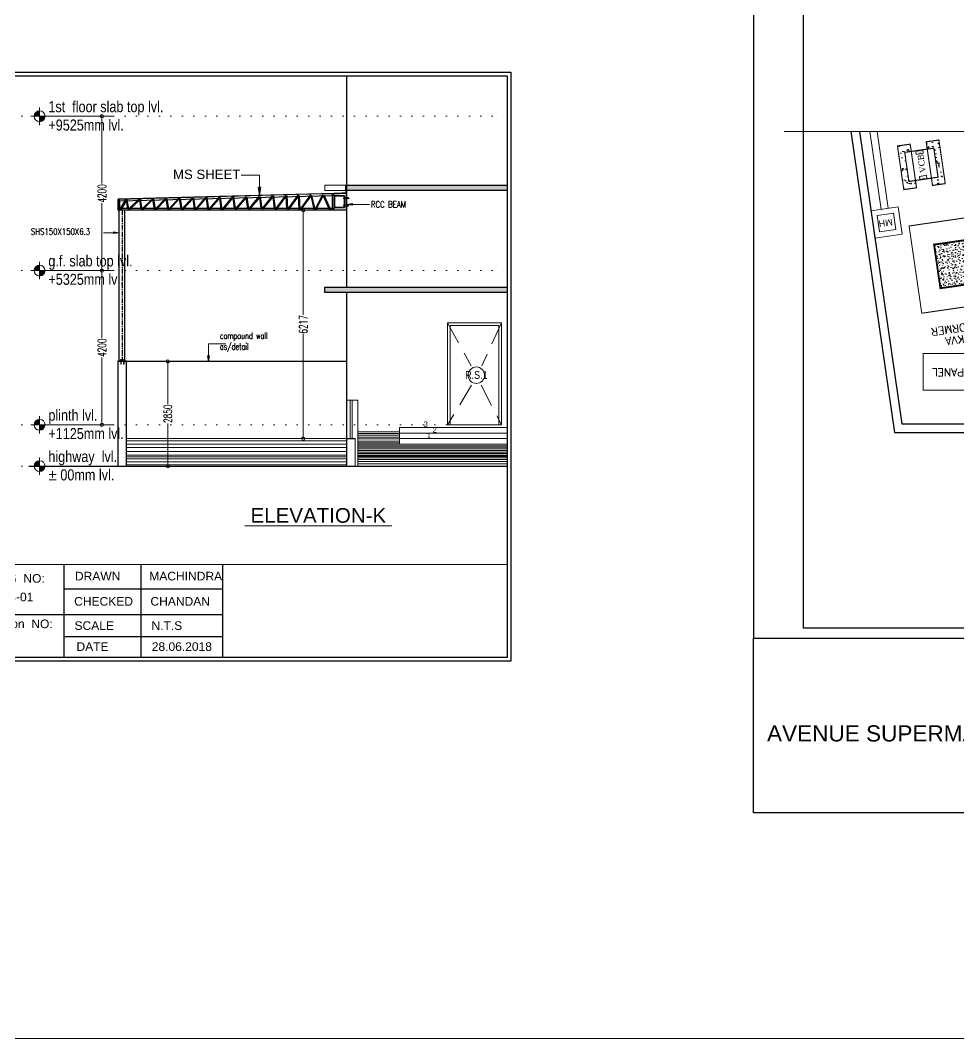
# Model space of a CAD drawing. Header units: inches. Extents: x 148614 to 294443, y 4730 to 138360.
# Drawn here: x 171695 to 197249, y 4730 to 32454 of the extents above; entities that cross this region are included whole.
import ezdxf
from ezdxf.enums import TextEntityAlignment as Align

# ---------------------------------------------------------------- set-up
doc = ezdxf.new("R2010")
doc.units = ezdxf.units.IN
doc.header["$MEASUREMENT"] = 0
for name, pattern in [('CENTER', [2, 1.25, -0.25, 0.25, -0.25]), ('DASHED', [0.75, 0.5, -0.25]), ('DOT2', [0.125, 0, -0.125]), ('HIDDEN', [0.375, 0.25, -0.125]), ('HIDDEN2', [0.1875, 0.125, -0.0625])]:
    doc.linetypes.add(name, pattern=pattern)
doc.layers.get('DEFPOINTS').update_dxf_attribs({"color": 40, "lineweight": 15})
for name, color, linetype, lineweight in [('00_after bu', 7, 'Continuous', 13), ('BEAM IN MS', 32, 'Continuous', 15), ('Bolts aa', 251, 'Continuous', 9), ('box', 220, 'Continuous', 13), ('description text', 34, 'Continuous', 15), ('DIAMENSION', 122, 'Continuous', 15), ('dim inside', 5, 'Continuous', 15), ('door window text', 242, 'Continuous', 13), ('dotted gen.& dotted windows', 252, 'HIDDEN2', 15), ('fabr ele', 235, 'Continuous', 15), ('level text', 34, 'Continuous', 13), ('MEP INPUT', 3, 'Continuous', 0), ('MEP INPUTS', 7, 'Continuous', 15), ('refrence', 5, 'DOT2', 15), ('REMARKS', 170, 'Continuous', 13), ('room text', 7, 'Continuous', 13), ('SDA_BK HATCH', 8, 'Continuous', 9), ('SUBSTATION', 3, 'HIDDEN', 0), ('symboles', 7, 'Continuous', 0), ('text', 7, 'Continuous', 15), ('TRANSMER', 3, 'Continuous', 0), ('wall cut', 7, 'Continuous', 30), ('wall ele', 7, 'Continuous', 15), ('windows', 34, 'Continuous', 15)]:
    doc.layers.add(name, color=color, linetype=linetype, lineweight=lineweight)
for name, color, linetype in [('1-reducer', 2, 'Continuous'), ('ALL TEXT', 7, 'Continuous'), ('BOR', 3, 'Continuous'), ('DEVELOPER', 10, 'Continuous'), ('DIM', 7, 'Continuous'), ('DIM 02 DMART', 8, 'Continuous'), ('EQ', 1, 'Continuous'), ('riser', 7, 'Continuous'), ('S-GRIDE LINE', 8, 'CENTER'), ('S-STEEL MEMBER', 2, 'Continuous'), ('S-TEXT-1', 4, 'Continuous'), ('title', 7, 'Continuous')]:
    doc.layers.add(name, color=color, linetype=linetype)
doc.styles.add('AR', font='arial.ttf')
doc.styles.add('ARIAL', font='arial.ttf')
doc.styles.add('ARIAL-N', font='ARIALN.TTF')
doc.styles.add('dim center', font='arial.ttf', dxfattribs={"height": 250})
doc.styles.add('dim detail', font='simplex.shx', dxfattribs={"width": 0.65})
doc.styles.add('dim inside', font='simplex.shx', dxfattribs={"width": 0.7, "height": 100})
doc.styles.add('level text', font='ARIALN.TTF', dxfattribs={"height": 150})
doc.styles.add('nice', font='isocp2.shx')
doc.styles.add('opning tag', font='ARIALN.TTF', dxfattribs={"height": 175})
doc.styles.add('Romans', font='simplex.shx')
doc.linetypes.add('FENCELINE1', pattern='A,0.25,-0.1,[133,ltypeshp.shx,S=0.1,R=0,X=-0.1,Y=0],-0.1,1', length=1.45)
doc.dimstyles.new('dim inside', dxfattribs={"dimtxt": 225, "dimasz": 180, "dimexe": 0, "dimexo": 0, "dimgap": 10, "dimtad": 0, "dimdec": 0, "dimzin": 0, "dimdsep": 46, "dimtxsty": 'dim detail', "dimblk": 'SMALL', "dimcen": 0.09, "dimse1": 1, "dimse2": 1, "dimclrd": 256, "dimclrt": 256, "dimadec": 0, "dimazin": 0, "dimtfac": 1, "dimtdec": 0, "dimtofl": 0, "dimtmove": 1, "dimatfit": 3, "dimldrblk": 'SMALL', "dimfxl": 1, "dimtolj": 1, "dimtzin": 0, "dimlwd": -1, "dimarcsym": 2})
pattern_1 = [(140, (273.9334, -230.8906), (0.03187817, 0.36436934), [0.0381, -0.4191]), (85, (273.9334, -230.8906), (-0.3821137, -0.07048684), [0.03048, -0.33528117]), (190.45144, (273.93605, -230.86024), (-0.3502355, 0.2938825), [0.03238, -0.3561805]), (136.1842, (273.8318, -230.8906), (0.08408466, 0.5421581), [0.05715, -0.62865]), (186.63556, (273.8388, -230.8454), (-0.49485225, 0.4748083), [0.04857005, -0.5342712]), (81.18415, (273.8318, -230.8906), (-0.49485225, 0.4748083), [0.0457199, -0.5029195]), (111, (273.8572, -230.8398), (0.2045304, 0.30322878), [0.0381, -0.4191]), (56, (273.8572, -230.8398), (-0.36837593, 0.12360406), [0.03048, -0.33528]), (161.45145, (273.87424, -230.81454), (-0.16384554, 0.42683284), [0.03238, -0.35617988]), (127.5, (273.9334, -230.8906), (-0.16911008, 0.006177207), [0, -0.331216, 0, -0.34036, 0, -0.33655]), (97.5, (273.9334, -230.8906), (-0.20036115, 0.133639325), [0, -0.194056, 0, -0.323596, 0, -0.12827]), (57.5, (273.9334, -231.00389), (0.01145749, 0.27118119), [0, -0.127, 0, -0.39624, 0, -0.52578]), (47.5, (273.9334, -231.0547), (-0.05085298, 0.29625836), [0, -0.1651, 0, -0.263144, 0, -0.37338])]

# ---------------------------------------------------------------- blocks, each defined once
blk = doc.blocks.new('A$C52641C37')
at = {"layer": 'SUBSTATION'}
h = blk.add_hatch(dxfattribs=at)
h.set_pattern_fill('AR-CONC', color=9, scale=0.03, angle=90, style=0)
h.set_pattern_definition([(140, (-1047.73688, -1252.3125), (0.01882564, 0.215178055), [0.0225, -0.2475]), (85, (-1047.73688, -1252.3125), (-0.22565764, -0.0416254), [0.018, -0.198]), (190.4514, (-1047.7353, -1252.29456), (-0.206831863, 0.173552815), [0.019122057, -0.210342634]), (136.1842, (-1047.79688, -1252.3125), (0.049655704, 0.320172315), [0.03375, -0.37125]), (186.6356, (-1047.79274, -1252.2858), (-0.29223536, 0.28039881), [0.028683086, -0.3155139]), (81.1842, (-1047.79688, -1252.3125), (-0.29223558, 0.280398584), [0.027, -0.297]), (111, (-1047.78188, -1252.2825), (0.120785667, 0.179072116), [0.0225, -0.2475]), (56, (-1047.78188, -1252.2825), (-0.217545014, 0.0729946), [0.018, -0.198]), (161.4514, (-1047.77181, -1252.26757), (-0.09675915, 0.252066789), [0.019122057, -0.210342634]), (127.5, (-1047.73688, -1252.31249), (-0.099868156, 0.0036479566), [0, -0.1956, 0, -0.201, 0, -0.19875]), (97.5, (-1047.73688, -1252.31249), (-0.1183235136, 0.078920861), [0, -0.1146, 0, -0.1911, 0, -0.07575]), (57.5, (-1047.73688, -1252.37939), (0.0067664615, 0.160146731), [0, -0.075, 0, -0.234, 0, -0.3105]), (47.5, (-1047.73688, -1252.4094), (-0.030031495, 0.174955851), [0, -0.0975, 0, -0.1554, 0, -0.2205])])
h.paths.add_polyline_path([(1.868, 1.03), (1.868, 2.23), (0.668, 2.23), (0.668, 1.03)])
at = {"layer": 'SUBSTATION', "color": 6, "const_width": 0.027, "elevation": -137.547}
blk.add_lwpolyline([(0.068, 0.43), (0.068, 2.83), (2.468, 2.83), (2.468, 0.43)], close=True, dxfattribs=at)
at = {"layer": 'SUBSTATION', "color": 9, "const_width": 0.05, "elevation": -137.547}
blk.add_lwpolyline([(0.668, 1.03), (0.668, 2.23), (1.868, 2.23), (1.868, 1.03), (0.668, 1.03)], dxfattribs=at)
at = {"layer": 'MEP INPUTS', "color": 9, "style": 'Romans'}
for s, p in [('500 KVA', (1.341, 3.685, -272.931)), ('TRANSFORMER', (1.288, 3.373, -272.931))]:
    blk.add_text(s, height=0.21, dxfattribs=at).set_placement(p, align=Align.MIDDLE_CENTER)
blk = doc.blocks.new('A$C2A803EF0')
at = {"layer": 'MEP INPUT'}
h = blk.add_hatch(dxfattribs=at)
h.set_pattern_fill('AR-CONC', color=0, scale=0.002, angle=90)
h.set_pattern_definition(pattern_1)
h.paths.add_polyline_path([(0.535, 0.514), (0.885, 0.514), (0.885, 0.714), (0.705, 0.714), (0.705, 1.514), (0.885, 1.514), (0.885, 1.714), (0.535, 1.714)])
h = blk.add_hatch(dxfattribs=at)
h.set_pattern_fill('AR-CONC', color=0, scale=0.002, angle=90)
h.set_pattern_definition(pattern_1)
h.paths.add_polyline_path([(1.675, 1.714), (1.675, 0.514), (1.325, 0.514), (1.325, 0.714), (1.505, 0.714), (1.505, 1.514), (1.325, 1.514), (1.325, 1.714)])
at = {"layer": 'MEP INPUT', "color": 0, "const_width": 0.03}
for points in [[(0.885, 1.714), (0.535, 1.714), (0.535, 0.514), (0.885, 0.514), (0.885, 1.714)], [(1.325, 1.714), (1.675, 1.714), (1.675, 0.514), (1.325, 0.514), (1.325, 1.714)]]:
    blk.add_lwpolyline(points, dxfattribs=at)
at = {"layer": 'MEP INPUT', "color": 0}
blk.add_lwpolyline([(0.535, 0.514), (0.535, 1.714), (0.885, 1.714), (0.885, 0.514)], close=True, dxfattribs=at)
at = {"layer": 'MEP INPUT'}
blk.add_lwpolyline([(1.675, 0.514), (1.675, 1.714), (1.325, 1.714), (1.325, 0.514)], close=True, dxfattribs=at)
at = {"layer": 'MEP INPUT', "color": 6, "const_width": 0.03}
blk.add_lwpolyline([(0.705, 1.514), (0.705, 0.714), (1.505, 0.714), (1.505, 1.514), (0.705, 1.514)], dxfattribs=at)
at = {"layer": 'MEP INPUT', "color": 6}
blk.add_lwpolyline([(0.705, 0.714), (0.705, 1.514), (1.505, 1.514), (1.505, 0.714)], close=True, dxfattribs=at)
at = {"layer": 'TRANSMER', "color": 30}
blk.add_lwpolyline([(1.007, 1.506), (1.203, 1.506), (1.203, 1.416), (1.007, 1.416)], close=True, dxfattribs=at)
at = {"layer": 'TRANSMER', "color": 60}
blk.add_lwpolyline([(1.007, 0.811), (1.203, 0.811), (1.203, 0.721), (1.007, 0.721)], close=True, dxfattribs=at)
at = {"layer": 'SUBSTATION', "color": 6, "lineweight": 30, "insert": (1.037, 0.894), "char_height": 0.1638, "width": 2.18092, "attachment_point": 1, "rotation": 90, "style": 'nice'}
blk.add_mtext('{\\fTimes New Roman|b0|i0|c0|p18;\\C0;VCB}', dxfattribs=at)
at = {"layer": 'SUBSTATION', "color": 30, "lineweight": 30, "char_height": 0.02717, "width": 0.36179, "attachment_point": 1, "style": 'nice'}
for s, insert in [('{\\fTimes New Roman|b0|i0|c0|p18;\\C0;CABLE}', (1.039, 1.494)), ('{\\fTimes New Roman|b0|i0|c0|p18;\\C0;OUT}', (1.065, 1.455))]:
    blk.add_mtext(s, dxfattribs=dict(at, insert=insert))
at = {"layer": 'SUBSTATION', "color": 6, "lineweight": 30, "char_height": 0.02717, "width": 0.36179, "attachment_point": 1, "style": 'nice'}
for s, insert in [('{\\fTimes New Roman|b0|i0|c0|p18;\\C0;CABLE}', (1.039, 0.799)), ('{\\fTimes New Roman|b0|i0|c0|p18;\\C0;IN}', (1.09, 0.76))]:
    blk.add_mtext(s, dxfattribs=dict(at, insert=insert))
blk = doc.blocks.new('A$C30296E58')
at = {"layer": 'SUBSTATION', "color": 6, "const_width": 0.0252, "elevation": -137.547}
blk.add_lwpolyline([(1.36, 2.53), (1.36, 0.53), (0.36, 0.53), (0.36, 2.53)], close=True, dxfattribs=at)
at = {"layer": 'SUBSTATION', "style": 'Romans'}
blk.add_text('ATS PANEL', height=0.21, rotation=90, dxfattribs=at).set_placement((0.843, 1.535, -132.703), align=Align.MIDDLE_CENTER)
blk = doc.blocks.new('A$C2F4D0B9E')
at = {"layer": 'MEP INPUTS', "color": 3, "lineweight": 9, "ltscale": 1000}
for points in [[(0, 750), (750, 750), (750, 0), (0, 0)], [(150, 600), (600, 600), (600, 150), (150, 150)]]:
    blk.add_lwpolyline(points, close=True, dxfattribs=at)
at = {"layer": 'MEP INPUTS', "color": 3, "lineweight": 9, "ltscale": 1000, "insert": (213, 471), "char_height": 175, "width": 5828.31, "attachment_point": 1, "style": 'dim center'}
blk.add_mtext('MH', dxfattribs=at)
blk = doc.blocks.new('lvl sign')
at = {"layer": 'level text'}
for p, q in [((-160, 0), (160, 0)), ((0, -160), (0, 160)), ((0, 0), (1350, 0))]:
    blk.add_line(p, q, dxfattribs=at)
at = {"layer": 'level text', "const_width": 100}
for points in [[(0, 50, 0.414214), (-50, 0, 1)], [(0, -50, 0.414214), (50, 0, 1)]]:
    blk.add_lwpolyline(points, format="xyb", dxfattribs=at)
at = {"layer": 'level text'}
blk.add_circle((0, 0), 100, dxfattribs=at)
blk = doc.blocks.new('_Small')
at = {"color": 0, "linetype": 'ByBlock', "lineweight": -2}
blk.add_line((0, 0.65), (0, -0.65), dxfattribs=at)
blk.add_circle((0, 0), 0.25, dxfattribs=at)
blk = doc.blocks.new('*D374')
at = {"layer": 'DEFPOINTS', "color": 0}
for p in [(172069, 25642), (173917, 25642), (172069, 21442)]:
    blk.add_point(p, dxfattribs=at)
at = {"layer": 'dim inside', "linetype": 'ByBlock'}
for p, q in [((173917, 25642), (173917, 23810)), ((173917, 21442), (173917, 23274))]:
    blk.add_line(p, q, dxfattribs=at)
at = {"layer": 'dim inside', "xscale": 180, "yscale": 180, "zscale": 180}
for p, rotation in [((173917, 25642), 90), ((173917, 21442), 270)]:
    blk.add_blockref('_Small', p, dxfattribs=dict(at, rotation=rotation))
at = {"layer": 'dim inside', "insert": (173917, 23542), "char_height": 225, "attachment_point": 5, "rotation": 90, "style": 'dim detail'}
blk.add_mtext('\\A1;4200', dxfattribs=at)
blk = doc.blocks.new('*D375')
at = {"layer": 'DEFPOINTS', "color": 0}
for p in [(172069, 29842), (173917, 29842), (172069, 25642)]:
    blk.add_point(p, dxfattribs=at)
at = {"layer": 'dim inside', "linetype": 'ByBlock'}
for p, q in [((173917, 29842), (173917, 28010)), ((173917, 25642), (173917, 27474))]:
    blk.add_line(p, q, dxfattribs=at)
at = {"layer": 'dim inside', "xscale": 180, "yscale": 180, "zscale": 180}
for p, rotation in [((173917, 29842), 90), ((173917, 25642), 270)]:
    blk.add_blockref('_Small', p, dxfattribs=dict(at, rotation=rotation))
at = {"layer": 'dim inside', "insert": (173917, 27742), "char_height": 225, "attachment_point": 5, "rotation": 90, "style": 'dim detail'}
blk.add_mtext('\\A1;4200', dxfattribs=at)
blk = doc.blocks.new('opning tag')
at = {"layer": 'door window text', "linetype": 'Continuous'}
blk.add_circle((0, 0), 132, dxfattribs=at)
at = {"layer": 'door window text', "style": 'opning tag'}
blk.add_attdef('D1', text='', height=125, dxfattribs=at).set_placement((0, -58), align=Align.CENTER)
blk = doc.blocks.new('*D376')
at = {"layer": 'DEFPOINTS', "color": 0}
for p in [(174587, 23167), (175711, 23167), (174587, 20317)]:
    blk.add_point(p, dxfattribs=at)
at = {"layer": 'dim inside'}
for p, q in [((175711, 23167), (175711, 22010)), ((175711, 20317), (175711, 21474))]:
    blk.add_line(p, q, dxfattribs=at)
at = {"layer": 'dim inside', "xscale": 180, "yscale": 180, "zscale": 180}
for p, rotation in [((175711, 23167), 90), ((175711, 20317), 270)]:
    blk.add_blockref('_Small', p, dxfattribs=dict(at, rotation=rotation))
at = {"layer": 'dim inside', "insert": (175711, 21742), "char_height": 225, "attachment_point": 5, "rotation": 90, "style": 'dim detail'}
blk.add_mtext('\\A1;2850', dxfattribs=at)
blk = doc.blocks.new('AF')
at = {"layer": 'DIM'}
for p, q in [((-277, 0), (-600, 1490)), ((-600, 1490), (-282, 1490)), ((-282, 1490), (-600, 1490)), ((-282, 1490), (-137, 481)), ((135, 1490), (-137, 1490)), ((280, 1490), (135, 481)), ((275, 0), (598, 1490)), ((275, 0), (598, 1490)), ((598, 1490), (280, 1490)), ((598, 1490), (280, 1490))]:
    blk.add_line(p, q, dxfattribs=at)
at = {"layer": 'text'}
for p, q in [((-137, 481), (-137, 1490)), ((135, 481), (135, 1490))]:
    blk.add_line(p, q, dxfattribs=at)
blk = doc.blocks.new('A$C39CE5F5C')
at = {"layer": 'BOR'}
blk.add_line((0, 6), (0, -54), dxfattribs=at)
at = {"layer": 'box'}
for p, q in [((-2, 6), (2, 6)), ((-2, 6), (-2, 6)), ((-2, -31), (-2, 1)), ((2, 6), (2, 6)), ((2, -31), (2, 1))]:
    blk.add_line(p, q, dxfattribs=at)
at = {"layer": 'EQ'}
for p, q in [((-7, -1), (-7, 1)), ((7, 1), (-7, 1)), ((-5, 1), (-5, 5)), ((4, 6), (-4, 6)), ((-2, 1), (-2, 5)), ((2, 1), (2, 5)), ((5, 1), (5, 5)), ((7, -1), (7, 1)), ((-7, -1), (7, -1))]:
    blk.add_line(p, q, dxfattribs=at)
for centre, radius, start, end in [((-3, 4), 1.54, 40.9979, 139.0021), ((0, 0), 5.29, 64.0227, 115.9773), ((3, 4), 1.54, 40.9979, 139.0021)]:
    blk.add_arc(centre, radius, start, end, dxfattribs=at)
at = {"layer": 'riser'}
blk.add_line((-3, -31), (3, -31), dxfattribs=at)
at = {"layer": 'box', "xscale": -0.0092697143554688, "yscale": 0.0092697143554688, "zscale": 0.0092697143554688, "rotation": 180}
blk.add_blockref('AF', (0, -31), dxfattribs=at)
blk = doc.blocks.new('cfghfhdfhfh')
at = {"layer": 'SDA_BK HATCH', "ltscale": 0.5}
h = blk.add_hatch(dxfattribs=at)
h.set_pattern_fill('ANSI32,_O', color=256, scale=10)
h.set_pattern_definition([(45, (-3732036.4736, -89541.9916), (-2.6516504294, 2.6516504294), []), (45, (-3732034.706, -89541.9916), (-2.6516504294, 2.6516504294), [])])
h.paths.add_polyline_path([(522337, 25528), (522347, 25528), (522347, 25473), (522458, 25468), (522458, 25460), (522337, 25464)])
blk.add_line((522312, 25528), (522347, 25528))
at = {"color": 5}
for p, q in [((522333, 25390), (522333, 25440)), ((522334, 25460, -9878), (528546, 25290, -8701)), ((522334, 25456), (528552, 25296, -8701)), ((528502, 25249, -8701), (522718, 25397, -8708)), ((528502, 25249, -8701), (528552, 25296, -8701)), ((528502, 25249, -8701), (528552, 25296, -8701)), ((528502, 25046, -8701), (528502, 25249, -8701)), ((528546, 25002, -8701), (528546, 25290, -8701)), ((528552, 24995, -8701), (528552, 25296, -8701)), ((522663, 25071), (522712, 25001, -8701)), ((522718, 25045, -8709), (528502, 25046, -8701)), ((522718, 25001, -8702), (528546, 25002, -8701)), ((522718, 24995, -8701), (528552, 24996, -8701)), ((528502, 25046, -8701), (528552, 24996, -8701)), ((528502, 25046, -8701), (528552, 24996, -8701))]:
    blk.add_line(p, q, dxfattribs=at)
at = {"linetype": 'ByBlock'}
blk.add_line((522719, 25440), (522719, 25440), dxfattribs=at)
at = {"color": 2}
for p, q in [((522770, 25020), (522938, 25401)), ((522774, 25020), (522942, 25401)), ((522795, 25018), (522963, 25400)), ((522963, 25400), (522938, 25401)), ((522963, 25399), (522985, 25410)), ((522963, 25400), (523170, 25011)), ((522981, 25408), (523186, 25024)), ((522985, 25410), (523189, 25027)), ((523189, 25027), (523273, 25400)), ((523193, 25027), (523277, 25399)), ((523214, 25025), (523298, 25398)), ((523298, 25398), (523273, 25400)), ((523298, 25398), (523316, 25415)), ((523298, 25398), (523575, 25012)), ((523313, 25412), (523591, 25025)), ((523316, 25415), (523594, 25028)), ((523594, 25028), (523612, 25387)), ((523598, 25028), (523616, 25386)), ((523637, 25385), (523612, 25387)), ((523619, 25026), (523637, 25385)), ((523637, 25385), (523655, 25402)), ((523637, 25385), (523912, 25015)), ((523652, 25399), (523928, 25028)), ((523655, 25402), (523931, 25031)), ((523931, 25031), (523949, 25385)), ((523935, 25030), (523953, 25385)), ((523974, 25383), (523949, 25385)), ((523956, 25029), (523974, 25383)), ((523974, 25383), (523993, 25400)), ((523974, 25383), (524250, 25018)), ((523990, 25397), (524266, 25032)), ((523993, 25400), (524269, 25034)), ((524269, 25034), (524309, 25379)), ((524273, 25034), (524313, 25378)), ((524294, 25033), (524333, 25372)), ((524333, 25372), (524309, 25379)), ((524352, 25388), (524333, 25372)), ((524333, 25372), (524613, 25029)), ((524349, 25386), (524629, 25043)), ((524352, 25388), (524632, 25045)), ((524632, 25045), (524672, 25362)), ((524636, 25045), (524676, 25361)), ((524657, 25044), (524696, 25355)), ((524696, 25355), (524672, 25362)), ((524715, 25372), (524696, 25355)), ((524696, 25355), (524976, 25022)), ((524712, 25369), (524992, 25035)), ((524715, 25372), (524995, 25038)), ((524995, 25038), (525035, 25349)), ((524999, 25038), (525039, 25348)), ((525020, 25036), (525060, 25342)), ((525060, 25342), (525035, 25349)), ((525078, 25358), (525060, 25342)), ((525060, 25342), (525339, 25022)), ((525075, 25356), (525355, 25035)), ((525078, 25358), (525358, 25038)), ((525358, 25038), (525399, 25360)), ((525362, 25038), (525402, 25359)), ((525383, 25036), (525423, 25352)), ((525423, 25352), (525399, 25360)), ((525441, 25369), (525423, 25352)), ((525423, 25352), (525702, 25010)), ((525438, 25367), (525718, 25023)), ((525441, 25369), (525721, 25026)), ((525721, 25026), (525762, 25344)), ((525725, 25026), (525766, 25343)), ((525746, 25024), (525786, 25337)), ((525786, 25337), (525762, 25344)), ((525804, 25354), (525786, 25337)), ((525786, 25337), (526066, 25012)), ((525802, 25351), (526082, 25025)), ((525804, 25354), (526085, 25028)), ((526085, 25028), (526125, 25338)), ((526089, 25028), (526129, 25337)), ((526110, 25026), (526149, 25331)), ((526149, 25331), (526125, 25338)), ((526168, 25348), (526149, 25331)), ((526149, 25331), (526429, 25012)), ((526165, 25345), (526445, 25026)), ((526168, 25348), (526448, 25028)), ((526448, 25028), (526488, 25325)), ((526452, 25028), (526492, 25324)), ((526473, 25027), (526512, 25318)), ((526512, 25318), (526488, 25325)), ((526531, 25335), (526512, 25318)), ((526512, 25318), (526792, 25017)), ((526528, 25332), (526808, 25030)), ((526531, 25335), (526811, 25033)), ((526811, 25033), (526851, 25317)), ((526815, 25033), (526855, 25316)), ((526836, 25031), (526876, 25310)), ((526876, 25310), (526851, 25317)), ((526894, 25327), (526876, 25310)), ((526876, 25310), (527155, 25012)), ((526891, 25324), (527171, 25026)), ((526894, 25327), (527174, 25028)), ((527174, 25028), (527215, 25305)), ((527178, 25028), (527218, 25304)), ((527199, 25027), (527239, 25298)), ((527239, 25298), (527215, 25305)), ((527257, 25314), (527239, 25298)), ((527239, 25298), (527518, 25013)), ((527254, 25312), (527534, 25026)), ((527257, 25314), (527537, 25029)), ((527537, 25029), (527578, 25295)), ((527541, 25029), (527582, 25294)), ((527562, 25027), (527602, 25287)), ((527602, 25287), (527578, 25295)), ((527620, 25304), (527602, 25287)), ((527602, 25287), (527881, 25015)), ((527617, 25302), (527898, 25029)), ((527620, 25304), (527901, 25031)), ((527901, 25031), (527941, 25287)), ((527905, 25031), (527945, 25285)), ((527926, 25029), (527965, 25279)), ((527965, 25279), (527941, 25287)), ((527984, 25296), (527965, 25279)), ((527965, 25279), (528245, 25017)), ((527981, 25293), (528261, 25031)), ((527984, 25296), (528264, 25033)), ((528264, 25033), (528304, 25279)), ((528268, 25033), (528308, 25278)), ((528289, 25032), (528328, 25272)), ((528328, 25272), (528304, 25279)), ((528328, 25272), (528347, 25289)), ((528328, 25272), (528347, 25289)), ((528328, 25272), (528481, 25008)), ((528344, 25286), (528499, 25019)), ((528347, 25289), (528502, 25021)), ((522770, 25020), (522795, 25018)), ((523189, 25027), (523170, 25011)), ((523189, 25027), (523214, 25025)), ((523594, 25028), (523575, 25012)), ((523594, 25028), (523619, 25026)), ((523931, 25031), (523912, 25015)), ((523931, 25031), (523956, 25029)), ((524269, 25034), (524250, 25018)), ((524269, 25034), (524294, 25033)), ((524632, 25045), (524613, 25029)), ((524632, 25045), (524657, 25044)), ((524995, 25038), (524976, 25022)), ((524995, 25038), (525020, 25036)), ((525358, 25038), (525339, 25022)), ((525358, 25038), (525383, 25036)), ((525721, 25026), (525702, 25010)), ((525721, 25026), (525746, 25024)), ((526085, 25028), (526066, 25012)), ((526085, 25028), (526110, 25026)), ((526448, 25028), (526429, 25012)), ((526448, 25028), (526473, 25027)), ((526811, 25033), (526792, 25017)), ((526811, 25033), (526836, 25031)), ((527174, 25028), (527155, 25012)), ((527174, 25028), (527199, 25027)), ((527537, 25029), (527518, 25013)), ((527537, 25029), (527562, 25027)), ((527901, 25031), (527881, 25015)), ((527901, 25031), (527926, 25029)), ((528264, 25033), (528245, 25017)), ((528264, 25033), (528289, 25032)), ((528502, 25021), (528481, 25008))]:
    blk.add_line(p, q, dxfattribs=at)
at = {"color": 7, "const_width": 10}
blk.add_lwpolyline([(522334, 25528), (522334, 25460), (528552, 25296), (528552, 24995), (528552, 24967)], dxfattribs=at)
at = {"color": 5}
for points in [[(522334, 25460), (522713, 25440)], [(522334, 25460), (522334, 24995)], [(522334, 25454), (522707, 25434)], [(522340, 25461), (522340, 25461), (522340, 24995)], [(522389, 25388), (522663, 25388), (522662, 25071)], [(522663, 25388), (522389, 25387), (522390, 25071)], [(522389, 25071), (522663, 25071), (522662, 25388)], [(522663, 25071), (522389, 25072), (522390, 25388)], [(522663, 25387), (522713, 25440)], [(522713, 25440), (522713, 25440), (522712, 24995)], [(522719, 25440), (522718, 24995)]]:
    blk.add_lwpolyline(points, dxfattribs=at)
at = {"linetype": 'ByBlock'}
blk.add_lwpolyline([(522719, 25440), (522949, 25440)], dxfattribs=at)
at = {"color": 5, "elevation": -8701}
for points in [[(522333, 25001), (522712, 25001)], [(522333, 24995), (522718, 24995)]]:
    blk.add_lwpolyline(points, dxfattribs=at)
at = {"layer": 'symboles'}
blk.add_lwpolyline([(522462, 25468), (522347, 25473), (522347, 25528)], dxfattribs=at)
at = {"layer": '1-reducer', "color": 5, "linetype": 'Continuous', "xscale": 2.370912953667218, "yscale": 2.370912939310075, "zscale": 2.3709129224915, "rotation": 269.9620162981253}
for p in [(522391, 25326), (522392, 25124)]:
    blk.add_blockref('A$C39CE5F5C', p, dxfattribs=at)
blk = doc.blocks.new('bolt 2')
at = {"color": 9, "linetype": 'CENTER'}
blk.add_line((19, 0), (-52, 0), dxfattribs=at)
at = {"color": 0, "linetype": 'ByBlock'}
for p, q in [((-46, 0), (-44, 4)), ((-44, 4), (-44, -4)), ((-39, 4), (-44, 4)), ((-41, 3), (-40, 4)), ((-41, 3), (-41, -3)), ((-40, 4), (-40, -4)), ((-39, 3), (-40, 4)), ((-39, 4), (-24, 4)), ((-39, 4), (-39, 1)), ((-39, 1), (-25, 0)), ((-35, -1), (-35, 1)), ((-25, 0), (-25, 0)), ((-24, 4), (-24, 3)), ((-24, 3), (-24, -3)), ((-22, 4), (2, 4)), ((-22, -4), (-22, 4)), ((-10, 4), (-10, -4)), ((-9, 4), (-9, -4)), ((-6, -4), (-6, 4)), ((-6, 3), (2, 3)), ((2, 7), (0, 7)), ((2, -8), (2, 8)), ((2, 8), (4, 8)), ((4, 8), (4, 0)), ((4, 6), (5, 7)), ((5, 7), (9, 7)), ((5, 4), (9, 4)), ((10, 6), (9, 7)), ((10, 6), (10, 0)), ((11, 4), (10, 4)), ((11, 3), (10, 3)), ((11, 4), (11, -4)), ((12, 3), (11, 4)), ((12, 3), (14, 3)), ((12, -3), (12, 3)), ((14, -3), (14, 3)), ((14, 3), (14, -3)), ((14, 3), (14, 3)), ((-44, -4), (-46, 0)), ((-39, -4), (-44, -4)), ((-41, -3), (-40, -4)), ((-40, -4), (-39, -3)), ((-39, -1), (-25, 0)), ((-39, -4), (-39, -1)), ((-39, -4), (-24, -4)), ((-24, -4), (-24, -3)), ((-22, -4), (2, -4)), ((-6, -3), (2, -3)), ((2, -8), (0, -8)), ((2, -8), (4, -8)), ((4, -8), (4, 0)), ((4, -6), (5, -7)), ((5, -4), (9, -4)), ((5, -7), (9, -7)), ((10, -6), (9, -7)), ((10, -6), (10, 0)), ((11, -3), (10, -3)), ((11, -4), (10, -4)), ((12, -3), (11, -4)), ((14, -3), (12, -3)), ((14, -3), (14, -3))]:
    blk.add_line(p, q, dxfattribs=at)
blk.add_circle((-20, 1), 0.391, dxfattribs=at)
for centre, radius, start, end in [((-23, 3), 0.888, 37.0592, 152.942), ((-18, 4), 5.7, 229.2518, 328.8272), ((-18, -4), 5.7, 31.1728, 130.7482), ((7, 5), 3.26, 145.5615, 214.4385), ((16, 0), 12.2, 162.383, 197.617), ((7, 5), 3.26, 325.5615, 34.4385), ((-2, 0), 12.2, 342.383, 17.617), ((-23, -3), 0.888, 207.058, 322.9407), ((7, -6), 3.26, 145.5615, 214.4385), ((7, -6), 3.26, 325.5615, 34.4385)]:
    blk.add_arc(centre, radius, start, end, dxfattribs=at)
blk = doc.blocks.new('*D379')
at = {"layer": 'DEFPOINTS', "color": 0}
for p in [(180569, 27285), (179399, 21067), (180587, 21067)]:
    blk.add_point(p, dxfattribs=at)
at = {"layer": 'dim inside'}
for p, q in [((179399, 27285), (179399, 24440)), ((179399, 21067), (179399, 23912))]:
    blk.add_line(p, q, dxfattribs=at)
at = {"layer": 'dim inside', "xscale": 180, "yscale": 180, "zscale": 180}
for p, rotation in [((179399, 27285), 90), ((179399, 21067), 270)]:
    blk.add_blockref('_Small', p, dxfattribs=dict(at, rotation=rotation))
at = {"layer": 'dim inside', "insert": (179399, 24176), "char_height": 225, "attachment_point": 5, "rotation": 90, "style": 'dim detail'}
blk.add_mtext('\\A1;6217', dxfattribs=at)

msp = doc.modelspace()

# ---------------------------------------------------------------- hatches: boundary and pattern name
at = {"layer": 'REMARKS'}
h = msp.add_hatch(color=104, dxfattribs=at)
h.dxf.hatch_style = 1
h.paths.add_polyline_path([(180562.3, 27967.2), (180562.3, 27817.2), (184955.1, 27817.2), (184955.1, 27967.2)])
h = msp.add_hatch(color=104, dxfattribs=at)
h.dxf.hatch_style = 1
h.paths.add_polyline_path([(184955.1, 25042.2), (184955.1, 25192.2), (179987.3, 25192.2), (179987.3, 25042.2)])

# ---------------------------------------------------------------- linework, layer by layer
at = {"linetype": 'Continuous'}
msp.add_lwpolyline([(158009.4, 30942.5), (184955.1, 30942.5)], dxfattribs=at)
at = {"linetype": 'ByBlock', "lineweight": 0}
msp.add_lwpolyline([(158009.4, 17640.7), (184955.1, 17640.7), (184955.1, 15105.4), (158009.4, 15105.4)], close=True, dxfattribs=at)
at = {"layer": '00_after bu'}
for p, q in [((182017.3, 21367.2), (184955.1, 21367.2)), ((182017.3, 20917.2), (182017.3, 21367.2)), ((180887.3, 21254.3), (182017.3, 21254.3)), ((180887.3, 21204.9), (182017.3, 21204.9)), ((180887.3, 21164.4), (182017.3, 21164.4)), ((180887.3, 21110.4), (182017.3, 21110.4)), ((182017.3, 21217.2), (184955.1, 21217.2)), ((180887.3, 21056.3), (182017.3, 21056.3)), ((180887.3, 20996.3), (182017.3, 20996.3)), ((180887.3, 20948.2), (182017.3, 20948.2)), ((182017.3, 21067.2), (184955.1, 21067.2))]:
    msp.add_line(p, q, dxfattribs=at)
at = {"layer": '00_after bu', "color": 253}
for p, q in [((184955.1, 20917.2), (180887.3, 20917.2)), ((180887.3, 20874.1), (184955.1, 20874.1)), ((180887.3, 20831), (184955.1, 20831)), ((180887.3, 20788), (184955.1, 20788)), ((180887.3, 20744.9), (184955.1, 20744.9)), ((180887.3, 20701.8), (184955.1, 20701.8)), ((180887.3, 20658.8), (184955.1, 20658.8)), ((180887.3, 20615.7), (184955.1, 20615.7)), ((180887.3, 20603), (184955.1, 20603)), ((180887.3, 20577.7), (184955.1, 20577.7)), ((180887.3, 20540.9), (184955.1, 20540.9)), ((180887.3, 20494.2), (184955.1, 20494.2)), ((180887.3, 20439.7), (184955.1, 20439.7)), ((180887.3, 20379.8), (184955.1, 20379.8))]:
    msp.add_line(p, q, dxfattribs=at)
at = {"layer": '00_after bu'}
msp.add_lwpolyline([(180817.3, 21067.2), (180817.3, 20317.2)], dxfattribs=at)
at = {"layer": 'BEAM IN MS'}
for points in [[(148614, 60177.2), (294442.9, 60177.2), (294442.9, 4730.5), (148614, 4730.5)], [(180587.3, 27817.2), (180575.3, 27817.2), (180575.3, 27217.2), (180587.3, 27217.2)]]:
    msp.add_lwpolyline(points, close=True, dxfattribs=at)
msp.add_lwpolyline([(184955.1, 30942.5), (184955.1, 17640.7), (158009.4, 17640.7), (158009.4, 30942.5)], dxfattribs=at)
at = {"layer": 'DIAMENSION', "color": 3}
msp.add_lwpolyline([(192500.5, 29425.8), (217670.4, 29425.8), (217670.4, 28945), (217890.7, 29904.3), (217890.7, 29425.8), (247604.2, 29425.8)], dxfattribs=at)
at = {"layer": 'DIM 02 DMART'}
for points in [[(191664, 15633.1), (249499.7, 15633.1), (249499.7, 52714), (191664, 52714)], [(193020.9, 50628.8), (248102.5, 50628.8), (248102.5, 15904.2), (193020.9, 15904.2)], [(157909.4, 31042.5), (185055.1, 31042.5), (185055.1, 15005.4), (157909.4, 15005.4)], [(158009.4, 30942.5), (184955.1, 30942.5), (184955.1, 15105.4), (158009.4, 15105.4)], [(191664, 15633.1), (249499.7, 15633.1), (249499.7, 10879.4), (191664, 10879.4)]]:
    msp.add_lwpolyline(points, close=True, dxfattribs=at)
at = {"layer": 'dotted gen.& dotted windows', "ltscale": 5000}
for points in [[(183327.3, 24217.1), (183970.1, 23052.4)], [(184797.3, 24217.1), (184263, 23049.8)], [(183985.9, 22523.7), (183327.3, 21442.1)], [(184247.3, 22526.1), (184797.3, 21442.1)]]:
    msp.add_lwpolyline(points, dxfattribs=at)
at = {"layer": 'fabr ele'}
msp.add_lwpolyline([(180677.3, 22117.2), (180727.3, 22117.2), (180727.3, 21067.2), (180677.3, 21067.2)], close=True, dxfattribs=at)
at = {"layer": 'MEP INPUTS', "color": 200, "lineweight": 5, "ltscale": 1000}
msp.add_lwpolyline([(195029.7, 29425.8), (195333.1, 27337.1), (195135.2, 27308.3), (194827.6, 29425.8)], dxfattribs=at)
at = {"layer": 'refrence', "color": 5, "ltscale": 2500}
for p, q in [((171732.3, 29842.1), (184955.1, 29842.1)), ((171732.3, 25642.1), (184955.1, 25642.1)), ((171732.3, 21442.1), (184955.1, 21442.1)), ((171732.3, 20317.1), (184955.1, 20317.1))]:
    msp.add_line(p, q, dxfattribs=at)
at = {"layer": 'S-GRIDE LINE', "ltscale": 100}
msp.add_line((174467.6, 27285.3), (174467.6, 23181.9), dxfattribs=at)
at = {"layer": 'S-STEEL MEMBER', "lineweight": -2}
for p, q in [((174389.3, 23181.9), (174389.3, 27285.3, 1487191.6)), ((174539.3, 23181.9), (174539.3, 27285.3, 1519380.5))]:
    msp.add_line(p, q, dxfattribs=at)
at = {"layer": 'S-STEEL MEMBER', "color": 6, "lineweight": -2}
msp.add_lwpolyline([(174357.3, 23181.9), (174587.3, 23181.9), (174587.3, 23167.1), (174357.3, 23167.1)], close=True, dxfattribs=at)
at = {"layer": 'title'}
for p, q in [((172879.4, 17640.7), (172879.4, 15105.4)), ((174975.4, 17640.7), (174975.4, 15105.4)), ((177199.5, 17640.7), (177199.5, 15105.4)), ((172896.9, 16975.8), (177199.5, 16975.8)), ((170105.4, 16277.3), (177199.5, 16277.3)), ((172879.4, 15683.4), (177199.5, 15683.4))]:
    msp.add_line(p, q, dxfattribs=at)
at = {"layer": 'wall cut'}
for p, q in [((180587.3, 21067.2), (180817.3, 21067.2)), ((171925.2, 20317.2), (174587.3, 20317.1)), ((174587.3, 20317.2), (180587.3, 20317.2)), ((180587.3, 20317.2), (184955.1, 20317.2))]:
    msp.add_line(p, q, dxfattribs=at)
for points in [[(194317.3, 29425.8), (195507, 21237.2)], [(194549.7, 29425.8), (195706, 21467.2)], [(195706, 21467.2), (239797.2, 21467.2), (239797.2, 29425.8)], [(184955.1, 25042.2), (179987.3, 25042.2), (179987.3, 25192.2), (184955.1, 25192.2)], [(195507, 21237.2), (240027.2, 21237.2)], [(180587.3, 20317.2), (180587.3, 21067.2)]]:
    msp.add_lwpolyline(points, dxfattribs=at)
at = {"layer": 'wall ele', "lineweight": 25}
for p, q in [((180587.3, 25192.2), (180587.3, 30942.5)), ((180587.3, 20317.2), (180587.3, 25042.2)), ((174587.3, 23167.1), (174357.3, 23167.1)), ((174357.3, 20317.1), (174357.3, 23167.1)), ((174587.3, 20317.1), (174587.3, 23167.1))]:
    msp.add_line(p, q, dxfattribs=at)
at = {"layer": 'wall ele', "color": 252, "lineweight": 25}
msp.add_line((180587.3, 23167.1), (174587.3, 23167.1), dxfattribs=at)
at = {"layer": 'wall ele', "color": 253}
for p, q in [((180587.3, 21067.1), (174587.3, 21067.1)), ((180587.3, 21009.2), (174587.3, 21009.2)), ((180587.3, 20916.4), (174587.3, 20916.4)), ((180587.3, 20823.7), (174587.3, 20823.7)), ((180587.3, 20713.5), (174587.3, 20713.5)), ((180587.3, 20570.6), (174587.3, 20570.6)), ((180587.3, 20514.7), (174587.3, 20514.7)), ((180587.3, 20431), (174587.3, 20431)), ((180587.3, 20356.5), (174587.3, 20356.5))]:
    msp.add_line(p, q, dxfattribs=at)
at = {"layer": 'wall ele'}
msp.add_line((180587.3, 20617.1), (174587.3, 20617.1), dxfattribs=at)
for points in [[(180587.3, 27967.2), (179987.3, 27967.2), (179987.3, 27817.2), (180587.3, 27817.2)], [(180587.3, 22117.2), (180887.3, 22117.2), (180887.3, 20317.1)]]:
    msp.add_lwpolyline(points, dxfattribs=at)
at = {"layer": 'wall ele', "lineweight": 25}
msp.add_lwpolyline([(184955.1, 27817.2), (180562.3, 27817.2), (180562.3, 27967.2), (184955.1, 27967.2)], dxfattribs=at)
at = {"layer": 'wall ele'}
msp.add_lwpolyline([(184797.3, 24217.1), (183327.3, 24217.1), (183327.3, 21442.1), (184797.3, 21442.1)], close=True, dxfattribs=at)
at = {"layer": 'windows'}
msp.add_lwpolyline([(184722.3, 21442.1), (184722.3, 24142.1), (183402.3, 24142.1), (183402.3, 21442.1)], dxfattribs=at)

# ---------------------------------------------------------------- block references
at = {"layer": 'Bolts aa', "xscale": -1.967213302232267, "yscale": 1.967213302232267, "zscale": 1.967213302373611, "rotation": 270}
for p in [(174435.2, 23188), (174514.8, 23188)]:
    msp.add_blockref('bolt 2', p, dxfattribs=at)
at = {"layer": 'DEVELOPER', "linetype": 'FENCELINE1', "xscale": -1}
msp.add_blockref('cfghfhdfhfh', (702909.1, 2289.7), dxfattribs=at)
at = {"layer": 'door window text', "xscale": 1.700000000186265, "yscale": 1.700000000186265, "zscale": 1.7}
msp.add_blockref('opning tag', (184114.2, 22792.1), dxfattribs=at).add_auto_attribs({'D1': 'R.S.1'})
at = {"layer": 'level text', "xscale": 1.484999999869615, "yscale": 1.484999999869615, "zscale": 1.485}
for p in [(172219.4, 29842.2), (172219.4, 25642.2), (172219.4, 21442.1), (172219.4, 20317.1)]:
    msp.add_blockref('lvl sign', p, dxfattribs=at)
at = {"layer": 'MEP INPUTS', "color": 3, "lineweight": 5, "ltscale": 1000, "rotation": 188.2668033995606}
msp.add_blockref('A$C2F4D0B9E', (195605.3, 27376.6), dxfattribs=at)
at = {"layer": 'SUBSTATION', "lineweight": 0, "yscale": 1000}
for name, p, xscale, zscale, rotation in [('A$C2A803EF0', (195300.6, 27259.9, -1000), 1000.000000000034, 999.9999999999998, 8.266803408135157), ('A$C52641C37', (198280.7, 27635.9, 136546.8), 1000.000000000034, 1000, 188.2668034081352), ('A$C30296E58', (198811.4, 22027.3, 136546.8), 1000, 1000, 90)]:
    msp.add_blockref(name, p, dxfattribs=dict(at, xscale=xscale, zscale=zscale, rotation=rotation))

# ---------------------------------------------------------------- texts
at = {"layer": '00_after bu', "char_height": 150, "width": 2814.375, "attachment_point": 1, "style": 'ARIAL'}
for s, insert in [('3', (182677.1, 21533.9)), ('2', (182922.8, 21379.1)), ('1', (182763.8, 21226))]:
    msp.add_mtext(s, dxfattribs=dict(at, insert=insert))
at = {"layer": 'ALL TEXT', "color": 7, "linetype": 'DASHED', "ltscale": 0.9, "style": 'ARIAL'}
msp.add_text('AVENUE SUPERMARTS LTD.', height=439.862, dxfattribs=at).set_placement((196263.2, 13040.4), align=Align.MIDDLE)
at = {"layer": 'ALL TEXT', "color": 7, "linetype": 'DASHED', "ltscale": 0.9, "attachment_point": 1, "style": 'ARIAL'}
for s, insert, char_height, width in [('DWG  NO:', (170794.5, 17377.4), 234.59, 1981.039), ('DRAWN', (173181, 17439.9), 234.59, 1981.039), ('MACHINDRA', (175206.1, 17439.9), 234.59, 1981.039), ('FB-01', (171156.9, 16872.4), 234.59, 1981.039), ('CHECKED', (173159.9, 16753), 234.59, 1174.343), ('CHANDAN', (175237.8, 16753), 234.59, 1174.343), ('Revision  NO:', (170554.3, 16141.7), 234.593, 2708.532), ('SCALE', (173169.5, 16092.9), 234.59, 1174.343), ('N.T.S', (175265.7, 16092.9), 234.59, 1174.343), ('DATE', (173223.7, 15521.1), 234.59, 1174.343), ('28.06.2018', (175272.9, 15521.1), 234.59, 1174.343)]:
    msp.add_mtext(s, dxfattribs=dict(at, insert=insert, char_height=char_height, width=width))
at = {"layer": 'description text', "insert": (177128.3, 23954.5), "char_height": 175, "width": 2969.259, "attachment_point": 1, "style": 'dim inside'}
msp.add_mtext('compound wall\\Pas/detail', dxfattribs=at)
at = {"layer": 'DEVELOPER', "ltscale": 0.5, "insert": (174394, 28390), "char_height": 257.04, "width": 4751.143, "attachment_point": 1, "rotation": 360, "style": 'ARIAL-N'}
msp.add_mtext('\\pxqc;{\\fArial|b0|i0|c0|p34;MS SHEET}', dxfattribs=at)
at = {"layer": 'level text', "char_height": 300, "width": 3611.105, "attachment_point": 1, "style": 'level text'}
for s, insert in [('1st  floor slab top lvl.\\P\\pxql;+9525mm lvl.', (172457.8, 30254.4)), ('g.f. slab top lvl.\\P\\pxql;+5325mm lvl.', (172457.8, 26054.4)), ('plinth lvl.\\P\\pxql;+1125mm lvl.', (172457.8, 21854.4)), ('highway  lvl.\\P± 00mm lvl.', (172457.8, 20729.4))]:
    msp.add_mtext(s, dxfattribs=dict(at, insert=insert))
at = {"layer": 'room text', "lineweight": 0, "ltscale": 300, "style": 'AR'}
msp.add_text('%%U ELEVATION-K ', height=400, dxfattribs=at).set_placement((177808, 18775.3))
at = {"layer": 'S-TEXT-1', "color": 4, "style": 'Romans', "width": 0.8}
for s, p in [('RCC BEAM ', (181242.8, 27443.1, 1817133.3)), ('SHS150X150X6.3', (171983.1, 26703, 2295730.8))]:
    msp.add_text(s, height=172.9, dxfattribs=at).set_placement(p, align=Align.MIDDLE_LEFT)

# ---------------------------------------------------------------- dimensions: what is measured, and where the dimension line sits
at = {"layer": 'dim inside'}
for base, p1, p2, picture, middle in [((173916.7, 29842.2), (172069.4, 25642.2), (172069.4, 29842.2), '*D375', (173916.7, 27742.2)), ((173916.7, 25642.2), (172069.4, 21442.2), (172069.4, 25642.2), '*D374', (173916.7, 23542.2))]:
    dim = msp.add_linear_dim(base=base, p1=p1, p2=p2, angle=90, dimstyle='dim inside', override={"dimfxl": 50}, dxfattribs=at)
    dim.commit()
    dim.dimension.update_dxf_attribs({"geometry": picture, "text_midpoint": middle})
for base, p1, p2, picture, middle in [((179399, 21067.2), (180569.3, 27284.5), (180587.3, 21067.2), '*D379', (179399, 24175.8)), ((175710.6, 23167.1), (174587.3, 20317.1), (174587.3, 23167.1), '*D376', (175710.6, 21742.1))]:
    dim = msp.add_linear_dim(base=base, p1=p1, p2=p2, angle=90, dimstyle='dim inside', dxfattribs=at)
    dim.commit()
    dim.dimension.update_dxf_attribs({"geometry": picture, "text_midpoint": middle})

# ---------------------------------------------------------------- leaders
at = {"layer": 'description text'}
for points, override in [([(178205.9, 27687.1), (178205.9, 28238.9), (177711.1, 28238.9)], {"dimasz": 225, "dimldrblk": 'ClosedBlank', "dimfxl": 50}), ([(180589.6, 27443.1, 481590.7), (181199.6, 27443.1, 481590.7)], {"dimasz": 150, "dimldrblk": 'ClosedBlank', "dimfxl": 50}), ([(174381.6, 26672.6, 1405369.1), (173961.3, 26672.6, 1405369.1)], {"dimasz": 150, "dimldrblk": 'ClosedBlank', "dimfxl": 50}), ([(176818.3, 23167.1), (176818.3, 23647.7), (177291.9, 23647.7)], {"dimasz": 150, "dimldrblk": 'ClosedBlank', "dimfxl": 50})]:
    msp.add_leader(points, dimstyle='dim inside', override=override, dxfattribs=at)

doc.saveas('drawing.dxf')
